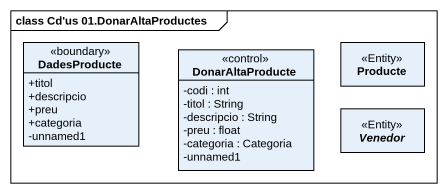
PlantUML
@startuml
mainframe class Cd'us 01.DonarAltaProductes
hide circle
hide empty members
skinparam classAttributeIconSize 0
class DadesProducte <<boundary>> {
  +titol
  +descripcio
  +preu
  +categoria
  -unnamed1
}
class Producte <<Entity>>
class DonarAltaProducte <<control>> {
  -codi : int
  -titol : String
  -descripcio : String
  -preu : float
  -categoria : Categoria
  -unnamed1
}
abstract class Venedor <<Entity>>
@enduml
